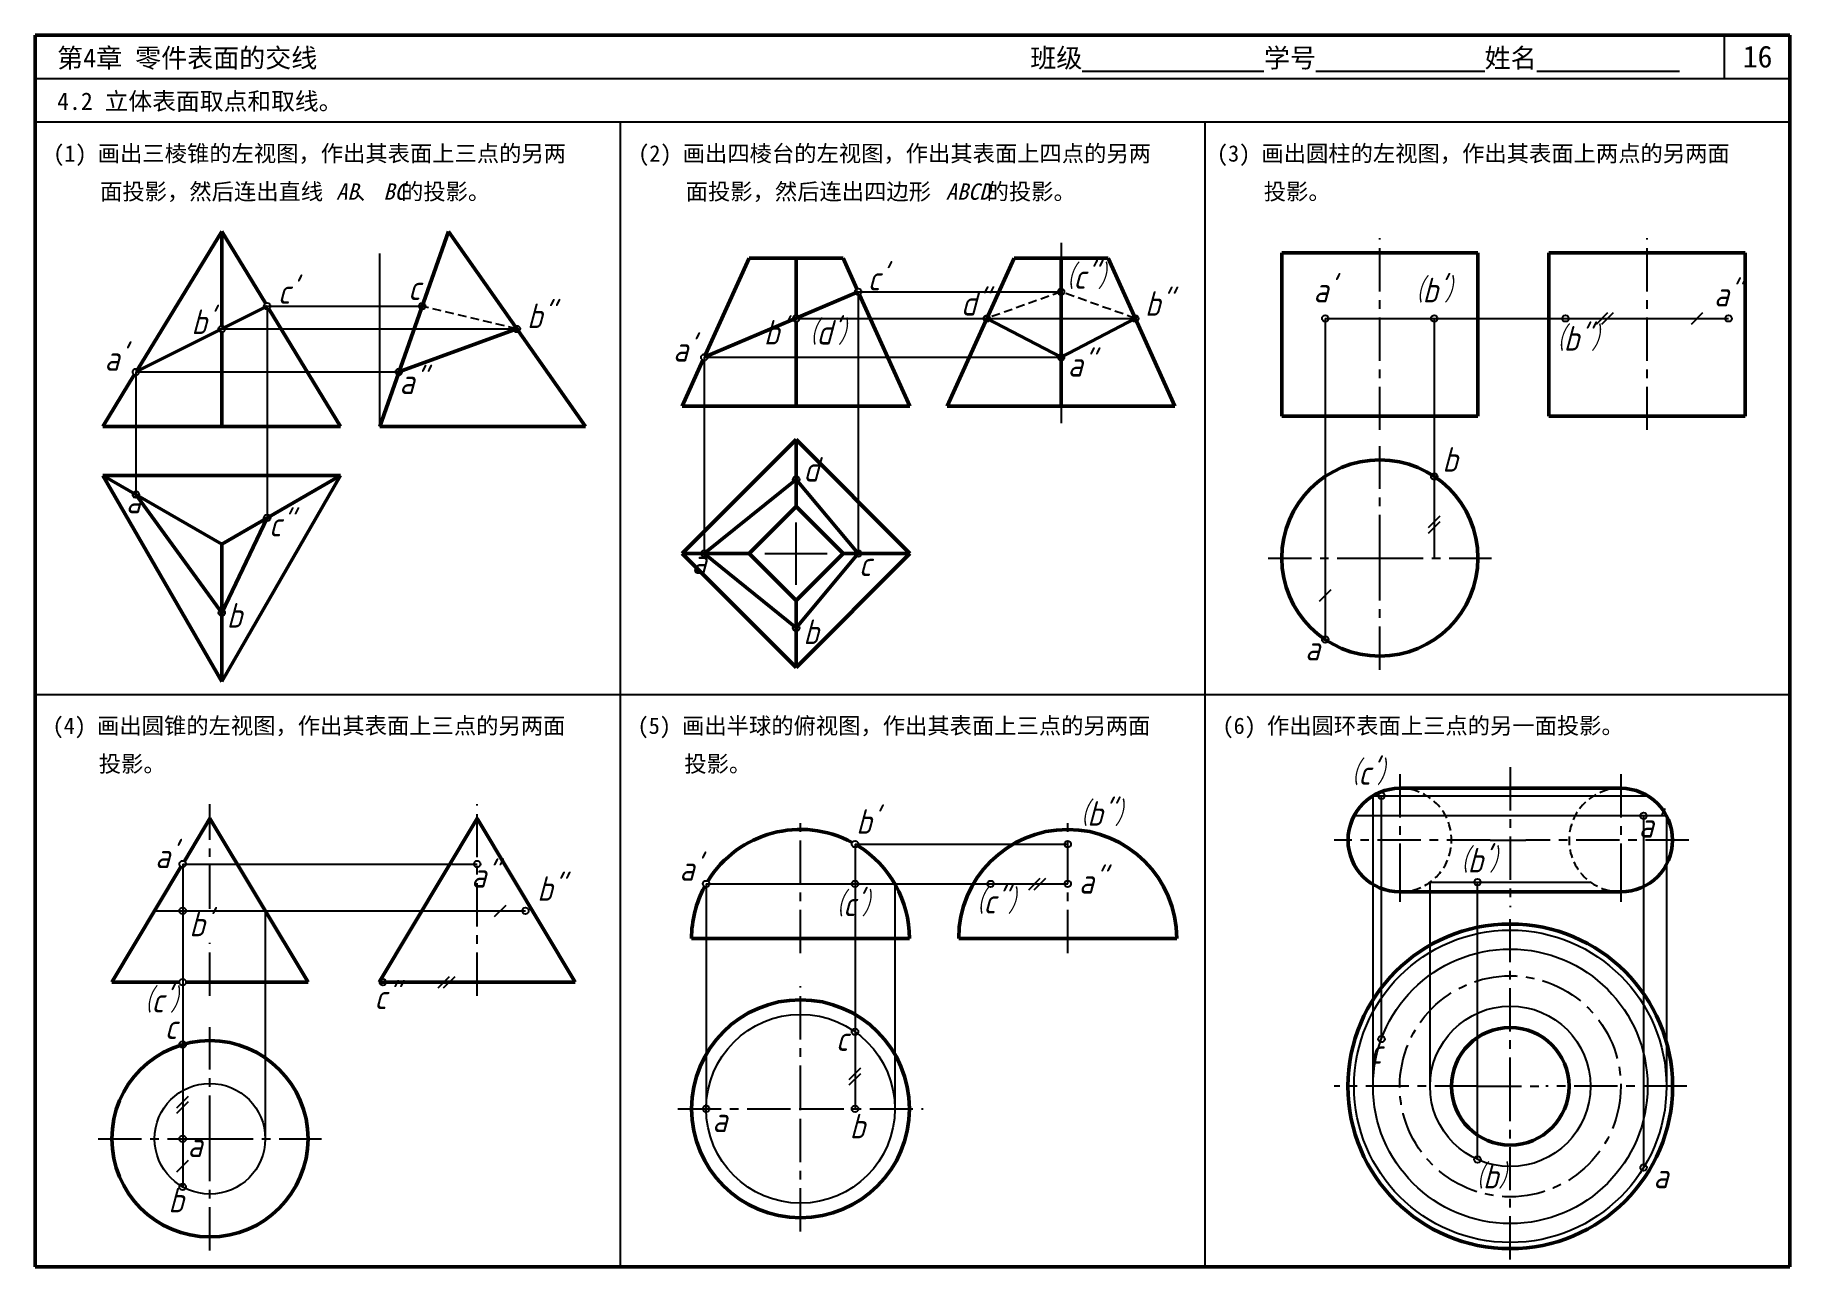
# Model space of a CAD drawing. Header units: millimetres. Extents: x 0 to 322, y 0 to 226.
import ezdxf

# ---------------------------------------------------------------- set-up
doc = ezdxf.new("R2010")
doc.units = ezdxf.units.MM
doc.header["$LTSCALE"] = 0.25
doc.linetypes.add('CENTER', pattern=[50.8, 31.75, -6.35, 6.35, -6.35])
doc.linetypes.add('HIDDEN', pattern=[9.525, 6.35, -3.175])
for name, color, linetype in [('点画线层', 7, 'CENTER'), ('答案', 1, 'Continuous'), ('细实线层', 7, 'Continuous'), ('虚线层', 7, 'HIDDEN')]:
    doc.layers.add(name, color=color, linetype=linetype)
doc.layers.add('粗实线层', color=7, linetype='Continuous', lineweight=50)
doc.styles.get("Standard").update_dxf_attribs({"font": 'gbeitc.shx', "height": 4.5, "bigfont": 'gbcbig.shx'})
doc.styles.add('宋体', font='SimSun.ttf', dxfattribs={"height": 3.5})
doc.styles.add('宋体-斜体', font='SimSun.ttf', dxfattribs={"oblique": 15, "height": 3})

msp = doc.modelspace()

# ---------------------------------------------------------------- linework, layer by layer
at = {"lineweight": 50}
for p, q in [((322, 226), (0, 226)), ((0, 226), (0, 0)), ((322, 0), (322, 226)), ((0, 0), (322, 0))]:
    msp.add_line(p, q, dxfattribs=at)
for p, q in [((310, 218), (310, 226)), ((322, 218), (0, 218)), ((322, 210), (0, 210)), ((107.33, 210), (107.33, 0)), ((214.67, 210), (214.67, 0)), ((0, 105), (322, 105))]:
    msp.add_line(p, q)
for p in [(107.33, 210), (214.67, 210)]:
    msp.add_point(p)
at = {"layer": '点画线层'}
for p, q in [((188.26, 187.89), (188.26, 154.82)), ((246.75, 153.56), (246.75, 188.73)), ((295.78, 153.56), (295.78, 188.73)), ((246.75, 130.06), (246.75, 150.56)), ((226.25, 130.06), (246.75, 130.06)), ((246.75, 109.56), (246.75, 130.06)), ((246.75, 130.06), (267.25, 130.06)), ((250.42, 90.39), (250.42, 74.91)), ((270.69, 91.66), (270.69, 65.99)), ((290.97, 90.39), (290.97, 74.91)), ((32.08, 65.68), (32.08, 84.92)), ((81.12, 49.75), (81.12, 84.92)), ((140.45, 57.58), (140.45, 82.77)), ((189.48, 57.58), (189.48, 82.77)), ((266.99, 78.31), (238.38, 78.31)), ((266.99, 78.31), (273.55, 78.31)), ((303.43, 78.31), (273.55, 78.31)), ((250.42, 74.91), (250.42, 66.36)), ((290.97, 74.91), (290.97, 66.36)), ((270.69, 30.49), (270.69, 65.07)), ((32.08, 49.75), (32.08, 59.46)), ((140.45, 29.01), (140.45, 51.51)), ((32.08, 23.51), (32.08, 44.01)), ((264.8, 33.13), (238.35, 33.13)), ((264.8, 33.13), (277.2, 33.13)), ((303.07, 33.13), (277.2, 33.13)), ((117.95, 29.01), (140.45, 29.01)), ((140.45, 6.51), (140.45, 29.01)), ((140.45, 29.01), (162.95, 29.01)), ((270.69, 1.35), (270.69, 30.49)), ((11.58, 23.51), (32.08, 23.51)), ((32.08, 3.01), (32.08, 23.51)), ((32.08, 23.51), (52.58, 23.51))]:
    msp.add_line(p, q, dxfattribs=at)
msp.add_circle((270.69, 33.13), 20.28, dxfattribs=at)
at = {"layer": '答案', "lineweight": 50}
for p, q in [((63.23, 154.21), (75.83, 189.96)), ((101.02, 154.21), (75.83, 189.96)), ((179.64, 185.06), (167.37, 157.9)), ((196.89, 185.06), (179.64, 185.06)), ((188.26, 185.06), (188.26, 157.9)), ((209.16, 157.9), (196.89, 185.06)), ((277.78, 186.06), (313.78, 186.06)), ((277.78, 156.06), (277.78, 186.06)), ((313.78, 156.06), (313.78, 186.06)), ((122.8, 166.88), (151.05, 178.89)), ((18.51, 164.19), (42.59, 176.27)), ((174.66, 174.03), (188.26, 166.88)), ((188.26, 166.88), (201.87, 174.03)), ((66.75, 164.19), (88.42, 172.08)), ((167.37, 157.9), (209.16, 157.9)), ((277.78, 156.06), (313.78, 156.06)), ((63.23, 154.21), (101.02, 154.21)), ((18.51, 141.7), (34.24, 120.03)), ((122.8, 130.88), (139.64, 144.49)), ((139.64, 144.49), (151.05, 130.88)), ((34.24, 120.03), (42.59, 137.45)), ((139.64, 117.27), (122.8, 130.88)), ((151.05, 130.88), (139.64, 117.27)), ((63.12, 52.25), (81.12, 82.25)), ((99.12, 52.25), (81.12, 82.25)), ((63.12, 52.25), (99.12, 52.25))]:
    msp.add_line(p, q, dxfattribs=at)
at = {"layer": '答案'}
for p, q in [((63.23, 154.21), (63.23, 185.96)), ((151.05, 178.89), (188.26, 178.89)), ((151.05, 178.89), (151.05, 130.88)), ((42.59, 176.27), (42.59, 137.45)), ((42.59, 176.27), (71.01, 176.27)), ((139.64, 174.03), (201.87, 174.03)), ((236.75, 174.03), (236.75, 115.09)), ((236.75, 174.03), (310.75, 174.03)), ((256.75, 174.03), (256.75, 130.06)), ((286.5, 172.97), (288.62, 175.09)), ((287.5, 172.97), (289.62, 175.09)), ((303.92, 172.97), (306.04, 175.09)), ((34.24, 172.08), (88.42, 172.08)), ((122.8, 166.88), (122.8, 130.88)), ((122.8, 166.88), (188.26, 166.88)), ((18.51, 164.19), (18.51, 141.7)), ((18.51, 164.19), (66.75, 164.19)), ((255.69, 135.64), (257.81, 137.77)), ((255.69, 134.64), (257.81, 136.77)), ((235.69, 122.15), (237.81, 124.27)), ((245.51, 33.13), (245.51, 86.44)), ((245.51, 86.44), (295.88, 86.44)), ((247.05, 41.81), (247.05, 86.44)), ((299.35, 82.77), (242.03, 82.77)), ((295.16, 82.77), (295.16, 18.21)), ((299.35, 82.77), (299.35, 33.13)), ((150.45, 77.58), (150.45, 29.01)), ((150.45, 77.58), (189.48, 77.58)), ((27.08, 73.92), (81.12, 73.92)), ((27.08, 73.92), (27.08, 23.51)), ((182.32, 69.2), (184.44, 71.32)), ((183.32, 69.2), (185.44, 71.32)), ((123.13, 70.26), (189.48, 70.26)), ((123.13, 70.26), (123.13, 29.01)), ((157.77, 70.26), (157.77, 29.01)), ((255.96, 33.13), (255.96, 70.6)), ((255.96, 70.6), (285.42, 70.6)), ((264.66, 19.69), (264.66, 70.6)), ((21.93, 65.33), (42.23, 65.33)), ((42.23, 65.33), (42.23, 23.51)), ((42.23, 65.33), (89.96, 65.33)), ((84.29, 64.27), (86.41, 66.39)), ((73.95, 51.19), (76.07, 53.31)), ((74.95, 51.19), (77.07, 53.31)), ((149.39, 34.38), (151.51, 36.5)), ((149.39, 33.38), (151.51, 35.5)), ((26.02, 29.21), (28.14, 31.33)), ((26.02, 28.21), (28.14, 30.33)), ((27.08, 23.51), (27.08, 14.67)), ((26.02, 17.45), (28.14, 19.57))]:
    msp.add_line(p, q, dxfattribs=at)
at = {"layer": '答案', "linetype": 'HIDDEN'}
for p, q in [((188.26, 178.89), (174.66, 174.03)), ((201.87, 174.03), (188.26, 178.89)), ((88.42, 172.08), (71.01, 176.27))]:
    msp.add_line(p, q, dxfattribs=at)
at = {"layer": '答案'}
for centre, radius in [((188.26, 178.89), 0.6), ((71.01, 176.27), 0.6), ((174.66, 174.03), 0.6), ((201.87, 174.03), 0.6), ((280.82, 174.03), 0.6), ((310.75, 174.03), 0.6), ((88.42, 172.08), 0.6), ((188.26, 166.88), 0.6), ((66.75, 164.19), 0.6), ((139.64, 144.49), 0.6), ((256.75, 145.02), 0.6), ((18.51, 141.7), 0.6), ((42.59, 137.45), 0.6), ((122.8, 130.88), 0.6), ((151.05, 130.88), 0.6), ((34.24, 120.03), 0.6), ((139.64, 117.27), 0.6), ((236.75, 115.09), 0.6), ((247.05, 86.44), 0.6), ((189.48, 77.58), 0.6), ((81.12, 73.92), 0.6), ((175.34, 70.26), 0.6), ((189.48, 70.26), 0.6), ((264.66, 70.6), 0.6), ((89.96, 65.33), 0.6), ((270.69, 33.13), 28.66), ((270.69, 33.13), 25.19), ((63.83, 52.25), 0.6), ((140.45, 29.01), 17.32), ((270.69, 33.13), 14.73), ((150.45, 43.15), 0.6), ((27.08, 40.8), 0.6), ((32.08, 23.51), 10.15), ((123.13, 29.01), 0.6), ((150.45, 29.01), 0.6), ((27.08, 23.51), 0.6), ((295.16, 18.21), 0.6), ((27.08, 14.67), 0.6)]:
    msp.add_circle(centre, radius, dxfattribs=at)
at = {"layer": '答案', "lineweight": 50}
msp.add_circle((140.45, 29.01), 20, dxfattribs=at)
at = {"layer": '粗实线层'}
for p, q in [((18.83, 164.7), (34.24, 189.96)), ((34.24, 189.96), (42.28, 176.79)), ((34.24, 172.68), (34.24, 189.96)), ((131.01, 185.06), (123.04, 167.42)), ((148.26, 185.06), (131.01, 185.06)), ((139.64, 185.06), (139.64, 174.63)), ((150.8, 179.43), (148.26, 185.06)), ((228.75, 186.06), (264.75, 186.06)), ((228.75, 156.06), (228.75, 186.06)), ((264.75, 156.06), (264.75, 186.06)), ((160.54, 157.9), (151.3, 178.34)), ((42.9, 175.76), (56.05, 154.21)), ((34.24, 154.21), (34.24, 171.48)), ((139.64, 173.43), (139.64, 157.9)), ((122.55, 166.33), (118.74, 157.9)), ((12.42, 154.21), (18.2, 163.68)), ((118.74, 157.9), (160.54, 157.9)), ((228.75, 156.06), (264.75, 156.06)), ((56.05, 154.21), (12.42, 154.21)), ((139.64, 151.78), (118.74, 130.88)), ((139.64, 139.5), (139.64, 151.78)), ((160.54, 130.88), (139.64, 151.78)), ((12.42, 145.22), (34.24, 107.43)), ((56.05, 145.22), (12.42, 145.22)), ((12.42, 145.22), (34.24, 132.63)), ((34.24, 107.43), (56.05, 145.22)), ((34.24, 132.63), (56.05, 145.22)), ((139.64, 139.5), (131.01, 130.88)), ((148.26, 130.88), (139.64, 139.5)), ((34.24, 132.63), (34.24, 107.43)), ((131.01, 130.88), (118.74, 130.88)), ((118.74, 130.88), (139.64, 109.98)), ((131.01, 130.88), (139.64, 122.26)), ((139.64, 122.26), (148.26, 130.88)), ((139.64, 109.98), (160.54, 130.88)), ((148.26, 130.88), (160.54, 130.88)), ((139.64, 122.26), (139.64, 109.98)), ((250.42, 87.81), (290.97, 87.81)), ((27.39, 74.43), (32.08, 82.25)), ((50.08, 52.25), (32.08, 82.25)), ((14.08, 52.25), (26.77, 73.4)), ((290.97, 68.81), (250.42, 68.81)), ((120.45, 60.26), (160.45, 60.26)), ((169.48, 60.26), (209.48, 60.26)), ((14.08, 52.25), (26.48, 52.25)), ((27.68, 52.25), (50.08, 52.25))]:
    msp.add_line(p, q, dxfattribs=at)
for centre, radius in [((246.75, 130.06), 18), ((270.69, 33.13), 29.78), ((270.69, 33.13), 10.78), ((32.08, 23.51), 18)]:
    msp.add_circle(centre, radius, dxfattribs=at)
for centre, radius, start, end in [((250.42, 78.31), 9.5, 90, 270), ((290.97, 78.31), 9.5, 270, 90), ((140.45, 60.26), 20, 61.7189, 148.2811), ((189.48, 60.26), 20, 0, 180), ((140.45, 60.26), 20, 0, 58.2811), ((140.45, 60.26), 20, 151.7189, 180)]:
    msp.add_arc(centre, radius, start, end, dxfattribs=at)
at = {"layer": '细实线层'}
for p, q in [((167.37, 157.9), (209.16, 157.9)), ((277.78, 156.06), (313.78, 156.06)), ((101.02, 154.21), (63.23, 154.21)), ((63.12, 52.25), (99.12, 52.25))]:
    msp.add_line(p, q, dxfattribs=at)
at = {"layer": '细实线层', "ltscale": 0.8}
for p, q in [((139.64, 125.16), (139.64, 136.6)), ((133.92, 130.88), (145.35, 130.88))]:
    msp.add_line(p, q, dxfattribs=at)
at = {"layer": '细实线层'}
for centre in [(151.05, 178.89), (42.59, 176.27), (139.64, 174.03), (236.75, 174.03), (256.75, 174.03), (34.24, 172.08), (122.8, 166.88), (18.51, 164.19), (295.16, 82.77), (150.45, 77.58), (27.08, 73.92), (123.13, 70.26), (150.45, 70.26), (27.08, 65.33), (27.08, 52.25), (247.05, 41.81), (264.66, 19.69)]:
    msp.add_circle(centre, 0.6, dxfattribs=at)
at = {"layer": '虚线层'}
for centre, start, end in [((250.42, 78.31), 270, 90), ((290.97, 78.31), 90, 270)]:
    msp.add_arc(centre, 9.5, start, end, dxfattribs=at)

# ---------------------------------------------------------------- texts
at = {"style": '宋体'}
for s, height, p in [('第4章 零件表面的交线', 3.5, (4.05, 220.06)), ('班级%%U              %%U学号%%U             %%U姓名%%U           ', 3.5, (182.61, 220.06)), ('16', 4, (313.35, 220.06)), ('4.2 立体表面取点和取线。', 3.2, (4.05, 212.27)), ('(1) 画出三棱锥的左视图，作出其表面上三点的另两', 3, (3.33, 202.79)), ('(2) 画出四棱台的左视图，作出其表面上四点的另两', 3, (110.67, 202.79)), ('(3) 画出圆柱的左视图，作出其表面上两点的另两面', 3, (216.86, 202.79)), ('面投影，然后连出直线   、  的投影。', 3, (11.93, 195.79)), ('面投影，然后连出四边形     的投影。', 3, (119.38, 195.79)), ('投影。', 3, (225.46, 195.79)), ('(4) 画出圆锥的左视图，作出其表面上三点的另两面', 3, (3.21, 97.79)), ('(5) 画出半球的俯视图，作出其表面上三点的另两面', 3, (110.55, 97.79)), ('(6) 作出圆环表面上三点的另一面投影。', 3, (217.88, 97.79)), ('投影。', 3, (11.69, 90.79)), ('投影。', 3, (119.14, 90.79))]:
    msp.add_text(s, height=height, dxfattribs=at).set_placement(p)
at = {"style": '宋体-斜体', "oblique": 15}
for s, p in [('AB', (55.24, 195.79)), ('BC', (63.9, 195.79)), ('ABCD', (167.12, 195.79))]:
    msp.add_text(s, height=3, dxfattribs=at).set_placement(p)
at = {"layer": '答案'}
for s, p in [('（c"）', (187.27, 179.46)), ('c', (68.43, 177.4)), ('a"', (308.06, 176.21)), ('b"', (90.26, 172.24)), ('d"', (169.87, 174.55)), ('b"', (203.65, 174.5)), ('（b"）', (277.25, 168.11)), ('a"', (189.49, 163.35)), ('a"', (66.85, 160.16)), ('d', (140.96, 144.09)), ('b', (258.22, 145.9)), ('a', (16.67, 138.28)), ('c"', (42.9, 134.01)), ('a', (120.45, 127.15)), ('c', (151.14, 126.75)), ('b', (35.16, 117.29)), ('b', (140.96, 114.27)), ('a', (233.03, 111.26)), ("（c'）", (239.54, 88.46)), ('（b"）', (189.83, 80.95)), ("（b'）", (259.62, 72.37)), ('a"', (80.04, 69.6)), ('b"', (92.13, 67.17)), ('a"', (191.53, 68.49)), ('（c"）', (170.76, 64.83)), ('c"', (62.24, 47.29)), ('c', (23.77, 41.82)), ('c', (146.92, 39.63)), ('a', (124.27, 24.74)), ('b', (149.47, 23.59)), ('a', (27.97, 20.15)), ('a', (296.95, 14.44)), ('b', (24.45, 10.01))]:
    msp.add_text(s, height=4.5, dxfattribs=at).set_placement(p)
at = {"layer": '细实线层'}
for s, p in [("c'", (152.77, 179.15)), ("c'", (44.52, 176.7)), ("a'", (234.57, 176.97)), ("（b'）", (251.35, 176.97)), ("b'", (28.68, 171.15)), ("b' （d'）", (133.72, 169.23)), ("a'", (117.08, 166.1)), ("a'", (12.73, 164.43)), ("b'", (150.67, 79.47)), ("a'", (294.25, 78.77)), ("a'", (22.02, 73.16)), ("a'", (118.23, 70.84)), ("（c'）", (145.01, 64.35)), ("b'", (28.3, 60.66)), ("（c'）", (18.1, 46.69)), ('c', (244.87, 37.28)), ('（b）', (262.43, 14.4))]:
    msp.add_text(s, height=4.5, dxfattribs=at).set_placement(p)

doc.saveas('drawing.dxf')
